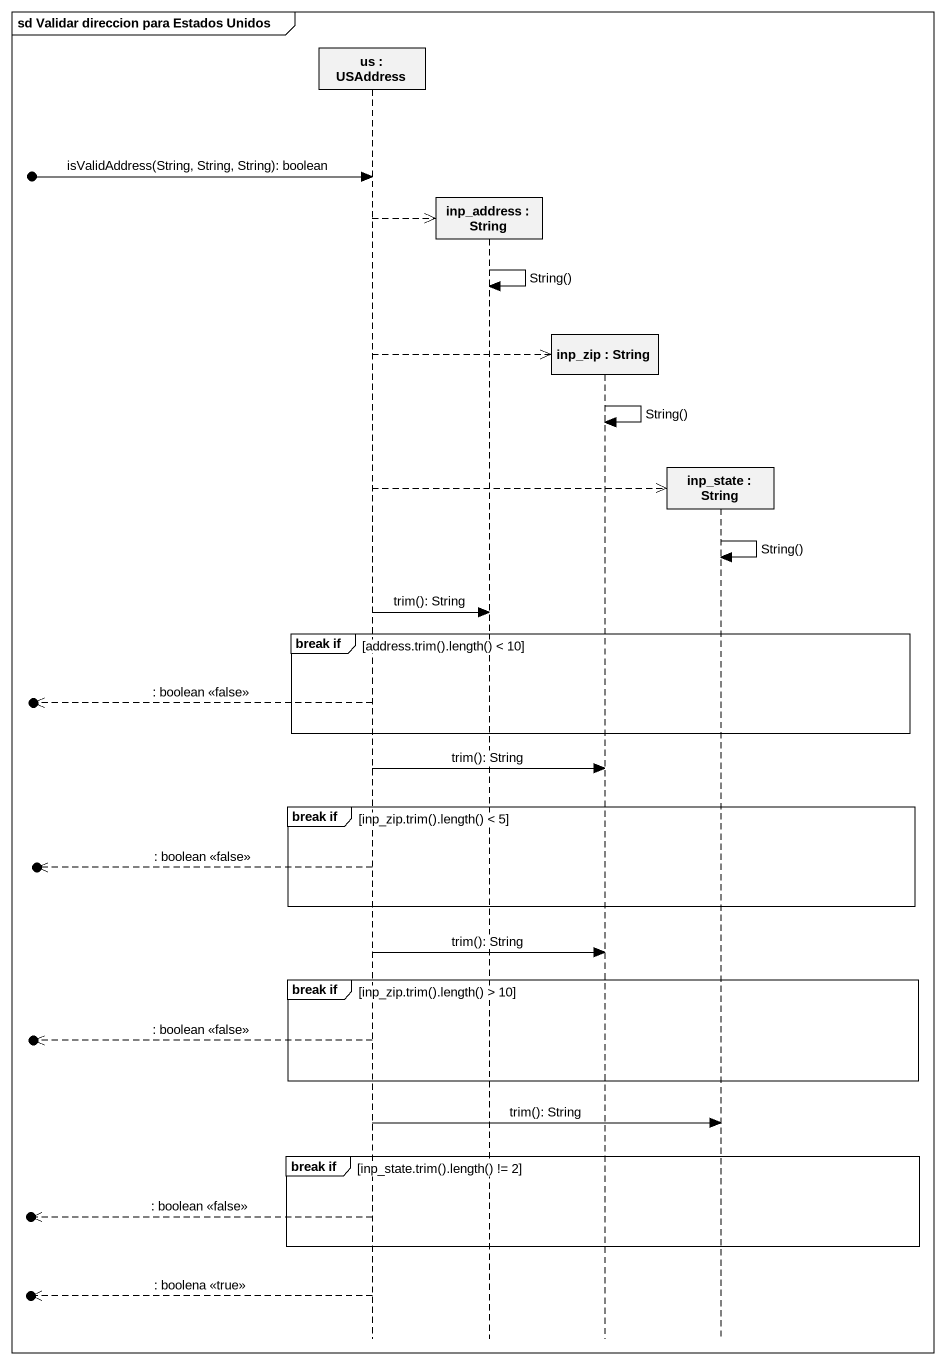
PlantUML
@startuml
mainframe sd Validar direccion para Estados Unidos
hide footbox
participant "us : USAddress" as us
participant "inp_address : String" as inp_address
participant "inp_zip : String" as inp_zip
participant "inp_state : String" as inp_state

[o-> us : isValidAddress(String, String, String): boolean
us -->> inp_address **
inp_address -> inp_address : String()
us -->> inp_zip **
inp_zip -> inp_zip : String()
us -->> inp_state **
inp_state -> inp_state : String()
us -> inp_address : trim(): String
group break if [address.trim().length() < 10]
  [o<<-- us : : boolean <<false>>
end
us -> inp_zip : trim(): String
group break if [inp_zip.trim().length() < 5]
  [o<<-- us : : boolean <<false>>
end
us -> inp_zip : trim(): String
group break if [inp_zip.trim().length() > 10]
  [o<<-- us : : boolean <<false>>
end
us -> inp_state : trim(): String
group break if [inp_state.trim().length() != 2]
  [o<<-- us : : boolean <<false>>
end
[o<<-- us : : boolena <<true>>
@enduml
